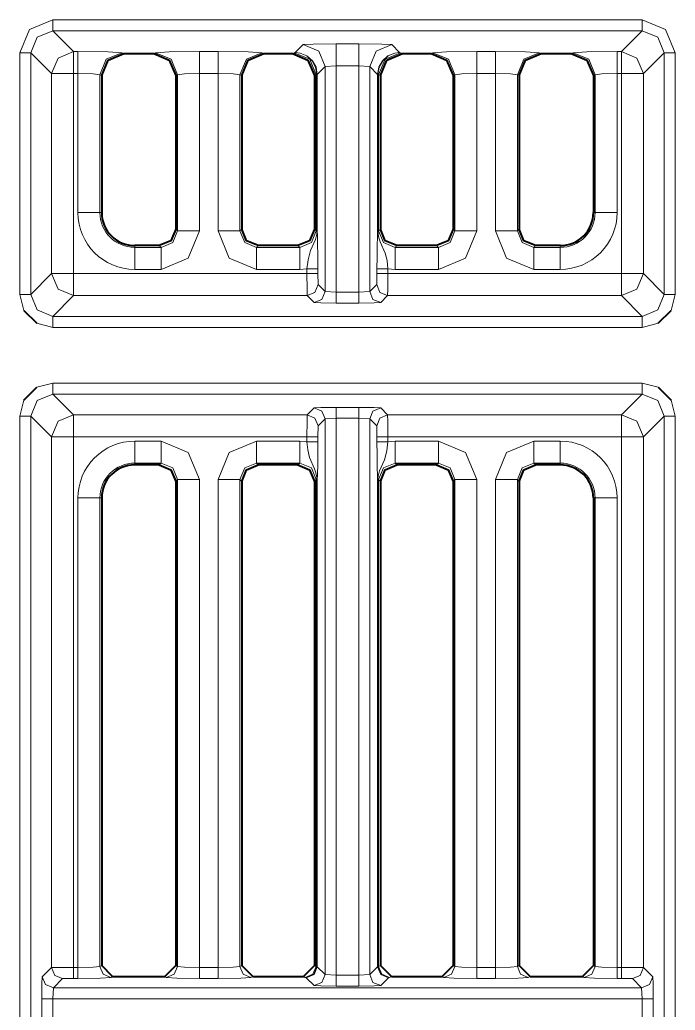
# Model space of a CAD drawing. Header units: millimetres. Extents: x 0 to 2941, y -405 to 1422.
# Drawn here: x 879.28 to 909.05, y 1082.94 to 1127.93 of the extents above; entities that cross this region are included whole.
import ezdxf

# ---------------------------------------------------------------- set-up
doc = ezdxf.new("R2010")
doc.units = ezdxf.units.MM
doc.layers.add('FINE', color=9, linetype='Continuous')
doc.layers.add('OUTLINE', color=7, linetype='Continuous')

msp = doc.modelspace()

# ---------------------------------------------------------------- linework, layer by layer
at = {"layer": 'FINE', "lineweight": 9}
for p, q in [((907.554, 1127.928), (880.779, 1127.928)), ((881.723, 1126.484), (880.779, 1127.428)), ((880.779, 1127.428), (907.554, 1127.428)), ((907.554, 1127.428), (906.61, 1126.484)), ((881.919, 1126.484), (881.723, 1126.484)), ((888.284, 1126.484), (887.444, 1126.484)), ((892.151, 1126.799), (891.795, 1126.443)), ((894.677, 1126.837), (893.651, 1126.837)), ((896.532, 1126.443), (896.176, 1126.799)), ((900.884, 1126.484), (900.043, 1126.484)), ((906.61, 1126.484), (906.415, 1126.484)), ((879.28, 1126.428), (879.28, 1115.453)), ((885.446, 1126.434), (885.364, 1126.393)), ((890.364, 1126.393), (890.281, 1126.434)), ((891.746, 1126.434), (891.663, 1126.393)), ((891.795, 1126.443), (891.746, 1126.434)), ((896.581, 1126.434), (896.532, 1126.443)), ((896.663, 1126.393), (896.581, 1126.434)), ((898.046, 1126.434), (897.963, 1126.393)), ((902.964, 1126.393), (902.881, 1126.434)), ((904.417, 1126.434), (904.335, 1126.393)), ((909.053, 1115.453), (909.053, 1126.428)), ((892.794, 1125.442), (893.151, 1125.8)), ((893.151, 1125.8), (893.651, 1125.838)), ((893.151, 1125.8), (893.151, 1115.582)), ((893.651, 1115.556), (893.651, 1125.838)), ((893.651, 1125.838), (894.677, 1125.838)), ((894.677, 1125.838), (894.677, 1115.556)), ((894.677, 1125.838), (895.176, 1125.8)), ((895.176, 1115.582), (895.176, 1125.8)), ((895.176, 1125.8), (895.533, 1125.442)), ((881.723, 1125.484), (881.919, 1125.484)), ((881.919, 1125.484), (881.919, 1119.172)), ((886.364, 1125.394), (886.445, 1125.435)), ((886.445, 1125.435), (886.445, 1118.34)), ((887.444, 1118.34), (887.444, 1125.484)), ((887.444, 1125.484), (888.284, 1125.484)), ((888.284, 1125.484), (888.284, 1118.34)), ((889.282, 1118.34), (889.282, 1125.435)), ((889.282, 1125.435), (889.364, 1125.394)), ((892.664, 1125.394), (892.745, 1125.435)), ((892.745, 1125.435), (892.745, 1118.34)), ((892.777, 1125.442), (892.777, 1118.34)), ((892.794, 1125.442), (892.794, 1125.448)), ((892.794, 1118.34), (892.794, 1125.442)), ((895.534, 1125.448), (895.533, 1125.442)), ((895.533, 1125.442), (895.533, 1118.34)), ((895.55, 1125.446), (895.582, 1125.435)), ((898.964, 1125.394), (899.045, 1125.435)), ((899.045, 1125.435), (899.045, 1118.34)), ((900.043, 1125.484), (900.884, 1125.484)), ((900.043, 1118.34), (900.043, 1125.484)), ((900.884, 1125.484), (900.884, 1118.34)), ((901.882, 1118.34), (901.882, 1125.435)), ((901.882, 1125.435), (901.964, 1125.394)), ((906.415, 1119.172), (906.415, 1125.484)), ((906.415, 1125.484), (906.61, 1125.484)), ((906.61, 1125.484), (906.61, 1116.397)), ((907.61, 1116.397), (907.61, 1125.484)), ((882.999, 1119.172), (882.917, 1119.172)), ((905.416, 1119.172), (905.335, 1119.172)), ((886.445, 1118.34), (886.364, 1118.421)), ((889.364, 1118.421), (889.282, 1118.34)), ((892.745, 1118.34), (892.664, 1118.421)), ((899.045, 1118.34), (898.964, 1118.421)), ((901.964, 1118.421), (901.882, 1118.34)), ((896.331, 1117.591), (896.412, 1117.672)), ((898.296, 1117.591), (896.331, 1117.591)), ((898.215, 1117.672), (898.296, 1117.591)), ((884.499, 1116.592), (885.696, 1116.592)), ((891.996, 1116.592), (892.323, 1116.623)), ((892.323, 1116.623), (892.323, 1116.397)), ((892.823, 1116.397), (892.823, 1116.623)), ((895.504, 1116.623), (895.504, 1116.397)), ((896.004, 1116.623), (896.331, 1116.592)), ((896.331, 1116.592), (898.296, 1116.592)), ((902.631, 1116.592), (903.835, 1116.592)), ((892.836, 1115.897), (892.823, 1116.397)), ((895.504, 1116.397), (895.492, 1115.897)), ((908.554, 1115.453), (907.61, 1116.397)), ((893.151, 1115.582), (892.836, 1115.897)), ((895.492, 1115.897), (895.176, 1115.582)), ((879.28, 1115.453), (879.468, 1114.726)), ((880.779, 1114.453), (881.723, 1115.397)), ((881.723, 1115.397), (892.336, 1115.397)), ((892.336, 1115.397), (892.651, 1115.082)), ((893.651, 1115.556), (893.151, 1115.582)), ((894.677, 1115.556), (893.651, 1115.556)), ((895.176, 1115.582), (894.677, 1115.556)), ((906.61, 1115.397), (907.554, 1114.453)), ((908.865, 1114.726), (909.053, 1115.453)), ((893.651, 1115.056), (894.677, 1115.056)), ((907.554, 1114.453), (880.779, 1114.453)), ((880.052, 1114.141), (880.779, 1113.954)), ((880.779, 1113.954), (907.554, 1113.954)), ((907.554, 1113.954), (908.281, 1114.141)), ((880.779, 1111.427), (880.052, 1111.239)), ((907.554, 1111.427), (880.779, 1111.427)), ((908.281, 1111.239), (907.554, 1111.427)), ((881.723, 1109.984), (880.779, 1110.928)), ((879.468, 1110.655), (879.28, 1109.928)), ((892.651, 1110.299), (892.336, 1109.984)), ((894.677, 1110.324), (893.651, 1110.324)), ((895.991, 1109.984), (895.676, 1110.299)), ((909.053, 1109.928), (908.865, 1110.655)), ((879.28, 1109.928), (879.28, 1055.348)), ((879.779, 1109.928), (880.723, 1108.984)), ((892.336, 1109.984), (881.723, 1109.984)), ((906.61, 1109.984), (895.991, 1109.984)), ((907.61, 1108.984), (908.554, 1109.928)), ((908.554, 1109.928), (908.554, 1055.203)), ((909.053, 1055.348), (909.053, 1109.928)), ((892.823, 1108.984), (892.836, 1109.484)), ((893.151, 1109.799), (893.651, 1109.825)), ((893.651, 1084.532), (893.651, 1109.825)), ((893.651, 1109.825), (894.677, 1109.825)), ((894.677, 1109.825), (894.677, 1084.532)), ((894.677, 1109.825), (895.176, 1109.799)), ((895.176, 1109.799), (895.492, 1109.484)), ((895.176, 1084.558), (895.176, 1109.799)), ((895.492, 1109.484), (895.504, 1108.984)), ((880.723, 1108.984), (880.723, 1084.873)), ((892.323, 1108.984), (892.323, 1108.758)), ((892.823, 1108.758), (892.823, 1108.984)), ((895.504, 1108.984), (895.504, 1108.758)), ((896.004, 1108.984), (906.61, 1108.984)), ((896.004, 1108.758), (896.004, 1108.984)), ((906.61, 1108.984), (906.61, 1084.886)), ((907.61, 1084.873), (907.61, 1108.984)), ((885.696, 1108.788), (884.499, 1108.788)), ((891.996, 1108.788), (890.031, 1108.788)), ((892.323, 1108.758), (891.996, 1108.788)), ((903.835, 1108.788), (902.631, 1108.788)), ((884.499, 1107.708), (884.499, 1107.79)), ((890.113, 1107.708), (890.031, 1107.79)), ((890.031, 1107.79), (891.996, 1107.79)), ((891.996, 1107.79), (891.915, 1107.708)), ((898.296, 1107.79), (898.215, 1107.708)), ((902.712, 1107.708), (902.631, 1107.79)), ((902.631, 1107.79), (903.835, 1107.79)), ((903.835, 1107.79), (903.835, 1107.708)), ((886.364, 1106.959), (886.445, 1107.041)), ((886.445, 1107.041), (886.445, 1084.923)), ((887.444, 1084.886), (887.444, 1107.041)), ((888.284, 1107.041), (888.284, 1084.886)), ((889.282, 1107.041), (889.364, 1106.959)), ((889.282, 1084.923), (889.282, 1107.041)), ((892.664, 1106.959), (892.745, 1107.041)), ((892.745, 1107.041), (892.745, 1084.923)), ((892.777, 1107.041), (892.777, 1084.915)), ((892.794, 1084.915), (892.794, 1107.041)), ((895.533, 1107.041), (895.533, 1084.915)), ((895.55, 1084.915), (895.55, 1107.041)), ((895.582, 1107.041), (895.664, 1106.959)), ((895.582, 1084.923), (895.582, 1107.041)), ((898.964, 1106.959), (899.045, 1107.041)), ((900.043, 1084.886), (900.043, 1107.041)), ((881.919, 1106.208), (881.919, 1084.886)), ((882.917, 1106.208), (882.999, 1106.208)), ((882.917, 1084.923), (882.917, 1106.208)), ((905.335, 1106.208), (905.416, 1106.208)), ((905.416, 1106.208), (905.416, 1084.923)), ((906.415, 1084.886), (906.415, 1106.208)), ((880.723, 1084.873), (880.303, 1084.453)), ((881.919, 1084.886), (881.723, 1084.886)), ((882.999, 1084.964), (882.917, 1084.923)), ((886.445, 1084.923), (886.364, 1084.964)), ((888.284, 1084.886), (887.444, 1084.886)), ((889.364, 1084.964), (889.282, 1084.923)), ((892.745, 1084.923), (892.664, 1084.964)), ((892.777, 1084.915), (892.745, 1084.923)), ((893.151, 1084.558), (892.794, 1084.915)), ((895.533, 1084.915), (895.176, 1084.558)), ((895.582, 1084.923), (895.55, 1084.915)), ((895.664, 1084.964), (895.582, 1084.923)), ((901.964, 1084.964), (901.882, 1084.923)), ((905.416, 1084.923), (905.335, 1084.964)), ((906.61, 1084.886), (906.415, 1084.886)), ((908.03, 1084.453), (907.61, 1084.873)), ((880.803, 1083.953), (881.223, 1084.373)), ((881.223, 1084.373), (881.723, 1084.386)), ((881.723, 1084.386), (881.919, 1084.386)), ((883.416, 1084.423), (883.498, 1084.464)), ((885.864, 1084.464), (885.946, 1084.423)), ((887.444, 1084.386), (888.284, 1084.386)), ((889.781, 1084.423), (889.864, 1084.464)), ((892.164, 1084.464), (892.246, 1084.423)), ((892.246, 1084.423), (892.294, 1084.415)), ((892.294, 1084.415), (892.651, 1084.058)), ((893.651, 1084.532), (893.151, 1084.558)), ((894.677, 1084.532), (893.651, 1084.532)), ((895.176, 1084.558), (894.677, 1084.532)), ((895.676, 1084.058), (896.033, 1084.415)), ((896.033, 1084.415), (896.082, 1084.423)), ((896.082, 1084.423), (896.164, 1084.464)), ((898.463, 1084.464), (898.546, 1084.423)), ((900.043, 1084.386), (900.884, 1084.386)), ((902.381, 1084.423), (902.464, 1084.464)), ((904.835, 1084.464), (904.917, 1084.423)), ((906.415, 1084.386), (906.61, 1084.386)), ((906.61, 1084.386), (907.11, 1084.373)), ((907.11, 1084.373), (907.53, 1083.953)), ((880.778, 1083.453), (880.803, 1083.953)), ((907.53, 1083.953), (880.803, 1083.953)), ((893.651, 1084.032), (894.677, 1084.032)), ((907.53, 1083.953), (907.556, 1083.453)), ((880.278, 1083.453), (880.278, 1082.427)), ((907.556, 1083.453), (907.556, 1082.427)), ((908.055, 1082.427), (908.055, 1083.453))]:
    msp.add_line(p, q, dxfattribs=at)
for points in [[(880.779, 1127.928), (879.719, 1127.488), (879.28, 1126.428)], [(880.779, 1127.428), (880.779, 1127.579), (880.779, 1127.928)], [(907.554, 1127.928), (907.554, 1127.579), (907.554, 1127.428)], [(909.053, 1126.428), (908.614, 1127.488), (907.554, 1127.928)], [(880.779, 1127.428), (880.072, 1127.135), (879.779, 1126.428)], [(908.554, 1126.428), (908.261, 1127.135), (907.554, 1127.428)], [(881.723, 1126.484), (881.016, 1126.191), (880.723, 1125.484)], [(881.723, 1126.484), (881.723, 1126.182), (881.723, 1125.484)], [(881.919, 1126.484), (881.919, 1126.182), (881.919, 1125.484)], [(883.998, 1126.393), (883.916, 1126.434), (883.295, 1126.47), (881.919, 1126.484)], [(887.444, 1126.484), (886.067, 1126.47), (885.446, 1126.434)], [(887.444, 1126.484), (887.444, 1126.182), (887.444, 1125.484)], [(888.284, 1126.484), (888.284, 1126.182), (888.284, 1125.484)], [(890.281, 1126.434), (889.66, 1126.47), (888.284, 1126.484)], [(893.651, 1126.837), (892.604, 1126.826), (892.151, 1126.799)], [(892.151, 1126.799), (892.858, 1126.506), (893.151, 1125.8)], [(893.651, 1126.837), (893.651, 1126.536), (893.651, 1125.838)], [(894.677, 1126.837), (894.677, 1126.536), (894.677, 1125.838)], [(896.176, 1126.799), (895.723, 1126.826), (894.677, 1126.837)], [(896.176, 1126.799), (895.469, 1126.506), (895.176, 1125.8)], [(900.043, 1126.484), (898.667, 1126.47), (898.046, 1126.434)], [(900.043, 1126.484), (900.043, 1126.182), (900.043, 1125.484)], [(900.884, 1126.484), (900.884, 1126.182), (900.884, 1125.484)], [(902.881, 1126.434), (902.26, 1126.47), (900.884, 1126.484)], [(906.415, 1126.484), (905.038, 1126.47), (904.417, 1126.434)], [(906.415, 1125.484), (906.415, 1126.182), (906.415, 1126.484)], [(906.61, 1125.484), (906.61, 1126.182), (906.61, 1126.484)], [(907.61, 1125.484), (907.317, 1126.191), (906.61, 1126.484)], [(879.28, 1126.428), (879.629, 1126.428), (879.779, 1126.428)], [(883.916, 1126.434), (883.21, 1126.141), (882.917, 1125.435)], [(885.446, 1126.434), (886.152, 1126.141), (886.445, 1125.435)], [(890.281, 1126.434), (889.575, 1126.141), (889.282, 1125.435)], [(891.746, 1126.434), (892.452, 1126.141), (892.745, 1125.435)], [(891.795, 1126.443), (891.819, 1126.443), (892.01, 1126.418), (892.316, 1126.29), (892.561, 1126.066), (892.72, 1125.775), (892.777, 1125.446)], [(891.795, 1126.443), (891.819, 1126.443), (892.013, 1126.419), (892.324, 1126.291), (892.573, 1126.069), (892.736, 1125.777), (892.794, 1125.448)], [(896.532, 1126.443), (896.508, 1126.443), (896.314, 1126.419), (896.004, 1126.291), (895.754, 1126.069), (895.591, 1125.777), (895.534, 1125.448)], [(896.532, 1126.443), (896.508, 1126.443), (896.317, 1126.418), (896.011, 1126.29), (895.766, 1126.066), (895.607, 1125.775), (895.55, 1125.446)], [(896.581, 1126.434), (895.875, 1126.141), (895.582, 1125.435)], [(898.046, 1126.434), (898.752, 1126.141), (899.045, 1125.435)], [(902.881, 1126.434), (902.175, 1126.141), (901.882, 1125.435)], [(905.416, 1125.435), (905.123, 1126.141), (904.417, 1126.434)], [(907.61, 1125.484), (908.554, 1126.428), (908.554, 1115.453)], [(908.554, 1126.428), (908.705, 1126.428), (909.053, 1126.428)], [(880.723, 1125.484), (881.025, 1125.484), (881.723, 1125.484)], [(892.323, 1116.397), (881.723, 1116.397), (881.723, 1125.484)], [(881.919, 1125.484), (882.607, 1125.47), (882.917, 1125.435)], [(882.917, 1119.172), (882.917, 1125.435), (882.999, 1125.394)], [(886.445, 1125.435), (886.755, 1125.47), (887.444, 1125.484)], [(888.284, 1125.484), (888.972, 1125.47), (889.282, 1125.435)], [(892.745, 1125.435), (892.777, 1125.446), (892.777, 1125.442)], [(892.794, 1125.448), (892.789, 1125.447), (892.777, 1125.446)], [(892.777, 1125.442), (892.789, 1125.442), (892.794, 1125.442)], [(895.533, 1125.442), (895.538, 1125.442), (895.55, 1125.442)], [(895.55, 1125.446), (895.538, 1125.447), (895.534, 1125.448)], [(895.55, 1118.34), (895.55, 1125.442), (895.55, 1125.446)], [(895.664, 1118.421), (895.582, 1118.34), (895.582, 1125.435), (895.664, 1125.394)], [(899.045, 1125.435), (899.355, 1125.47), (900.043, 1125.484)], [(900.884, 1125.484), (901.572, 1125.47), (901.882, 1125.435)], [(905.335, 1125.394), (905.416, 1125.435), (905.416, 1119.172)], [(905.416, 1125.435), (905.726, 1125.47), (906.415, 1125.484)], [(906.61, 1125.484), (907.308, 1125.484), (907.61, 1125.484)], [(881.919, 1119.172), (882.607, 1119.172), (882.917, 1119.172)], [(906.415, 1119.172), (905.726, 1119.172), (905.416, 1119.172)], [(886.445, 1118.34), (886.227, 1117.809), (885.696, 1117.591)], [(885.696, 1116.592), (886.932, 1117.104), (887.444, 1118.34)], [(887.444, 1118.34), (886.755, 1118.34), (886.445, 1118.34)], [(889.282, 1118.34), (888.972, 1118.34), (888.284, 1118.34)], [(888.284, 1118.34), (888.795, 1117.104), (890.031, 1116.592), (891.996, 1116.592)], [(890.031, 1117.591), (889.5, 1117.809), (889.282, 1118.34)], [(892.745, 1118.34), (892.527, 1117.809), (891.996, 1117.591)], [(892.777, 1118.34), (892.775, 1118.27), (892.766, 1118.183), (892.706, 1117.944), (892.484, 1117.444), (892.373, 1117.03), (892.323, 1116.623)], [(892.777, 1118.34), (892.756, 1118.34), (892.745, 1118.34)], [(892.777, 1118.34), (892.789, 1118.34), (892.794, 1118.34)], [(892.823, 1116.623), (892.82, 1117.215), (892.81, 1117.763), (892.797, 1118.171), (892.794, 1118.279), (892.794, 1118.313), (892.794, 1118.34)], [(895.533, 1118.34), (895.533, 1118.327), (895.533, 1118.3), (895.532, 1118.241), (895.53, 1118.192), (895.528, 1118.118), (895.514, 1117.624), (895.507, 1117.153), (895.504, 1116.623)], [(895.533, 1118.34), (895.538, 1118.34), (895.55, 1118.34)], [(896.004, 1116.623), (895.961, 1116.987), (895.883, 1117.33), (895.658, 1117.848), (895.607, 1117.985), (895.578, 1118.091), (895.555, 1118.237), (895.551, 1118.307), (895.55, 1118.34)], [(895.582, 1118.34), (895.571, 1118.34), (895.55, 1118.34)], [(896.331, 1117.591), (895.8, 1117.809), (895.582, 1118.34)], [(899.045, 1118.34), (898.827, 1117.809), (898.296, 1117.591)], [(898.296, 1116.592), (899.532, 1117.104), (900.043, 1118.34)], [(900.043, 1118.34), (899.355, 1118.34), (899.045, 1118.34)], [(901.882, 1118.34), (901.572, 1118.34), (900.884, 1118.34)], [(900.884, 1118.34), (901.395, 1117.104), (902.631, 1116.592)], [(902.631, 1117.591), (902.1, 1117.809), (901.882, 1118.34)], [(885.615, 1117.672), (885.696, 1117.591), (884.499, 1117.591), (884.499, 1117.672)], [(884.499, 1116.592), (884.499, 1117.281), (884.499, 1117.591)], [(885.696, 1116.592), (885.696, 1117.281), (885.696, 1117.591)], [(891.915, 1117.672), (891.996, 1117.591), (890.031, 1117.591), (890.113, 1117.672)], [(890.031, 1116.592), (890.031, 1117.281), (890.031, 1117.591)], [(891.996, 1116.592), (891.996, 1117.281), (891.996, 1117.591)], [(896.331, 1116.592), (896.331, 1117.281), (896.331, 1117.591)], [(898.296, 1116.592), (898.296, 1117.281), (898.296, 1117.591)], [(903.835, 1117.672), (903.835, 1117.591), (902.631, 1117.591), (902.712, 1117.672)], [(902.631, 1117.591), (902.631, 1117.281), (902.631, 1116.592)], [(903.835, 1117.591), (903.835, 1117.281), (903.835, 1116.592)], [(892.323, 1116.623), (892.672, 1116.623), (892.823, 1116.623)], [(895.504, 1116.623), (895.655, 1116.623), (896.004, 1116.623)], [(906.61, 1116.397), (896.004, 1116.397), (896.004, 1116.623)], [(880.723, 1116.397), (881.016, 1115.69), (881.723, 1115.397)], [(881.723, 1116.397), (881.025, 1116.397), (880.723, 1116.397)], [(881.723, 1116.397), (881.723, 1115.699), (881.723, 1115.397)], [(892.323, 1116.397), (892.672, 1116.397), (892.823, 1116.397)], [(892.323, 1116.397), (892.327, 1115.699), (892.336, 1115.397)], [(895.504, 1116.397), (895.655, 1116.397), (896.004, 1116.397)], [(895.991, 1115.397), (896, 1115.699), (896.004, 1116.397)], [(906.61, 1116.397), (906.61, 1115.699), (906.61, 1115.397)], [(906.61, 1115.397), (907.317, 1115.69), (907.61, 1116.397)], [(907.61, 1116.397), (907.308, 1116.397), (906.61, 1116.397)], [(892.336, 1115.397), (892.689, 1115.544), (892.836, 1115.897)], [(895.492, 1115.897), (895.638, 1115.544), (895.991, 1115.397)], [(879.28, 1115.453), (879.629, 1115.453), (879.779, 1115.453)], [(880.779, 1114.453), (880.072, 1114.746), (879.779, 1115.453)], [(892.651, 1115.082), (893.004, 1115.228), (893.151, 1115.582)], [(893.651, 1115.556), (893.651, 1115.207), (893.651, 1115.056)], [(894.677, 1115.556), (894.677, 1115.207), (894.677, 1115.056)], [(895.176, 1115.582), (895.323, 1115.228), (895.676, 1115.082)], [(895.676, 1115.082), (895.991, 1115.397), (906.61, 1115.397)], [(908.554, 1115.453), (908.261, 1114.746), (907.554, 1114.453)], [(908.554, 1115.453), (908.705, 1115.453), (909.053, 1115.453)], [(892.651, 1115.082), (892.953, 1115.064), (893.651, 1115.056)], [(894.677, 1115.056), (895.374, 1115.064), (895.676, 1115.082)], [(880.779, 1114.453), (880.779, 1114.303), (880.779, 1113.954)], [(907.554, 1114.453), (907.554, 1114.303), (907.554, 1113.954)], [(880.779, 1111.427), (880.779, 1111.078), (880.779, 1110.928)], [(907.554, 1111.427), (907.554, 1111.078), (907.554, 1110.928)], [(879.779, 1109.928), (880.072, 1110.635), (880.779, 1110.928)], [(880.779, 1110.928), (907.554, 1110.928), (906.61, 1109.984)], [(907.554, 1110.928), (908.261, 1110.635), (908.554, 1109.928)], [(893.651, 1110.324), (892.953, 1110.317), (892.651, 1110.299)], [(892.651, 1110.299), (893.004, 1110.153), (893.151, 1109.799)], [(893.651, 1110.324), (893.651, 1110.173), (893.651, 1109.825)], [(894.677, 1110.324), (894.677, 1110.173), (894.677, 1109.825)], [(895.676, 1110.299), (895.374, 1110.317), (894.677, 1110.324)], [(895.676, 1110.299), (895.323, 1110.153), (895.176, 1109.799)], [(879.28, 1109.928), (879.629, 1109.928), (879.779, 1109.928)], [(880.723, 1056.147), (879.779, 1055.203), (879.779, 1109.928)], [(881.723, 1109.984), (881.016, 1109.691), (880.723, 1108.984)], [(881.723, 1109.984), (881.723, 1109.682), (881.723, 1108.984)], [(892.336, 1109.984), (892.327, 1109.682), (892.323, 1108.984)], [(892.336, 1109.984), (892.689, 1109.837), (892.836, 1109.484)], [(895.991, 1109.984), (895.638, 1109.837), (895.492, 1109.484)], [(896.004, 1108.984), (896, 1109.682), (895.991, 1109.984)], [(906.61, 1109.984), (906.61, 1109.682), (906.61, 1108.984)], [(907.61, 1108.984), (907.317, 1109.691), (906.61, 1109.984)], [(908.554, 1109.928), (908.705, 1109.928), (909.053, 1109.928)], [(892.836, 1109.484), (893.151, 1109.799), (893.151, 1084.558)], [(881.723, 1108.984), (881.025, 1108.984), (880.723, 1108.984)], [(881.723, 1084.886), (881.723, 1108.984), (892.323, 1108.984)], [(892.323, 1108.984), (892.672, 1108.984), (892.823, 1108.984)], [(896.004, 1108.984), (895.655, 1108.984), (895.504, 1108.984)], [(907.61, 1108.984), (907.308, 1108.984), (906.61, 1108.984)], [(884.499, 1108.788), (884.499, 1108.1), (884.499, 1107.79)], [(885.696, 1107.79), (885.696, 1108.1), (885.696, 1108.788)], [(887.444, 1107.041), (886.932, 1108.277), (885.696, 1108.788)], [(890.031, 1108.788), (888.795, 1108.277), (888.284, 1107.041)], [(890.031, 1107.79), (890.031, 1108.1), (890.031, 1108.788)], [(891.996, 1107.79), (891.996, 1108.1), (891.996, 1108.788)], [(892.323, 1108.758), (892.672, 1108.758), (892.823, 1108.758)], [(892.323, 1108.758), (892.366, 1108.394), (892.444, 1108.051), (892.669, 1107.533), (892.72, 1107.396), (892.749, 1107.29), (892.772, 1107.144), (892.777, 1107.074), (892.777, 1107.041)], [(892.794, 1107.041), (892.794, 1107.054), (892.794, 1107.081), (892.795, 1107.14), (892.797, 1107.189), (892.799, 1107.263), (892.813, 1107.757), (892.82, 1108.228), (892.823, 1108.758)], [(896.004, 1108.758), (895.655, 1108.758), (895.504, 1108.758)], [(895.504, 1108.758), (895.507, 1108.166), (895.517, 1107.618), (895.53, 1107.21), (895.533, 1107.102), (895.533, 1107.068), (895.533, 1107.041)], [(895.55, 1107.041), (895.552, 1107.111), (895.561, 1107.198), (895.621, 1107.437), (895.843, 1107.937), (895.954, 1108.351), (896.004, 1108.758)], [(898.296, 1108.788), (896.331, 1108.788), (896.004, 1108.758)], [(896.331, 1107.79), (896.331, 1108.1), (896.331, 1108.788)], [(898.296, 1107.79), (898.296, 1108.1), (898.296, 1108.788)], [(900.043, 1107.041), (899.532, 1108.277), (898.296, 1108.788)], [(902.631, 1108.788), (901.395, 1108.277), (900.884, 1107.041)], [(902.631, 1108.788), (902.631, 1108.1), (902.631, 1107.79)], [(903.835, 1108.788), (903.835, 1108.1), (903.835, 1107.79)], [(884.499, 1107.79), (885.696, 1107.79), (885.615, 1107.708)], [(885.696, 1107.79), (886.227, 1107.572), (886.445, 1107.041)], [(889.282, 1107.041), (889.5, 1107.572), (890.031, 1107.79)], [(891.996, 1107.79), (892.527, 1107.572), (892.745, 1107.041)], [(895.582, 1107.041), (895.8, 1107.572), (896.331, 1107.79)], [(896.412, 1107.708), (896.331, 1107.79), (898.296, 1107.79)], [(898.296, 1107.79), (898.827, 1107.572), (899.045, 1107.041)], [(901.882, 1107.041), (902.1, 1107.572), (902.631, 1107.79)], [(886.445, 1107.041), (886.755, 1107.041), (887.444, 1107.041)], [(889.282, 1107.041), (888.972, 1107.041), (888.284, 1107.041)], [(892.777, 1107.041), (892.756, 1107.041), (892.745, 1107.041)], [(892.777, 1107.041), (892.789, 1107.041), (892.794, 1107.041)], [(895.55, 1107.041), (895.538, 1107.041), (895.533, 1107.041)], [(895.582, 1107.041), (895.571, 1107.041), (895.55, 1107.041)], [(899.045, 1107.041), (899.045, 1084.923), (898.964, 1084.964)], [(900.043, 1107.041), (899.355, 1107.041), (899.045, 1107.041)], [(900.884, 1107.041), (900.884, 1084.886), (900.043, 1084.886)], [(900.884, 1107.041), (901.572, 1107.041), (901.882, 1107.041)], [(901.882, 1084.923), (901.882, 1107.041), (901.964, 1106.959)], [(881.919, 1106.208), (882.607, 1106.208), (882.917, 1106.208)], [(906.415, 1106.208), (905.726, 1106.208), (905.416, 1106.208)], [(881.723, 1084.886), (881.025, 1084.882), (880.723, 1084.873)], [(881.223, 1084.373), (880.87, 1084.52), (880.723, 1084.873)], [(881.723, 1084.386), (881.723, 1084.537), (881.723, 1084.886)], [(882.917, 1084.923), (882.607, 1084.896), (881.919, 1084.886)], [(881.919, 1084.886), (881.919, 1084.537), (881.919, 1084.386)], [(882.917, 1084.923), (883.064, 1084.57), (883.416, 1084.423)], [(885.946, 1084.423), (886.298, 1084.57), (886.445, 1084.923)], [(887.444, 1084.886), (886.755, 1084.896), (886.445, 1084.923)], [(887.444, 1084.386), (887.444, 1084.537), (887.444, 1084.886)], [(889.282, 1084.923), (888.972, 1084.896), (888.284, 1084.886)], [(888.284, 1084.386), (888.284, 1084.537), (888.284, 1084.886)], [(889.781, 1084.423), (889.429, 1084.57), (889.282, 1084.923)], [(892.246, 1084.423), (892.598, 1084.57), (892.745, 1084.923)], [(892.294, 1084.415), (892.634, 1084.563), (892.777, 1084.915)], [(892.294, 1084.415), (892.647, 1084.562), (892.794, 1084.915)], [(892.794, 1084.915), (892.789, 1084.915), (892.777, 1084.915)], [(896.033, 1084.415), (895.68, 1084.562), (895.533, 1084.915)], [(895.55, 1084.915), (895.538, 1084.915), (895.533, 1084.915)], [(896.033, 1084.415), (895.693, 1084.563), (895.55, 1084.915)], [(896.082, 1084.423), (895.729, 1084.57), (895.582, 1084.923)], [(899.045, 1084.923), (898.898, 1084.57), (898.546, 1084.423)], [(900.043, 1084.886), (899.355, 1084.896), (899.045, 1084.923)], [(900.043, 1084.886), (900.043, 1084.537), (900.043, 1084.386)], [(901.882, 1084.923), (901.572, 1084.896), (900.884, 1084.886)], [(900.884, 1084.886), (900.884, 1084.537), (900.884, 1084.386)], [(901.882, 1084.923), (902.029, 1084.57), (902.381, 1084.423)], [(905.416, 1084.923), (905.27, 1084.57), (904.917, 1084.423)], [(906.415, 1084.886), (905.726, 1084.896), (905.416, 1084.923)], [(906.415, 1084.886), (906.415, 1084.537), (906.415, 1084.386)], [(906.61, 1084.886), (906.61, 1084.537), (906.61, 1084.386)], [(907.61, 1084.873), (907.308, 1084.882), (906.61, 1084.886)], [(907.61, 1084.873), (907.463, 1084.52), (907.11, 1084.373)], [(880.303, 1084.453), (880.285, 1084.151), (880.278, 1083.453)], [(880.803, 1083.953), (880.45, 1084.1), (880.303, 1084.453)], [(881.919, 1084.386), (882.951, 1084.397), (883.416, 1084.423)], [(885.946, 1084.423), (886.411, 1084.397), (887.444, 1084.386)], [(888.284, 1084.386), (889.316, 1084.397), (889.781, 1084.423)], [(892.651, 1084.058), (893.004, 1084.204), (893.151, 1084.558)], [(893.651, 1084.032), (893.651, 1084.183), (893.651, 1084.532)], [(894.677, 1084.032), (894.677, 1084.183), (894.677, 1084.532)], [(895.676, 1084.058), (895.323, 1084.204), (895.176, 1084.558)], [(898.546, 1084.423), (899.011, 1084.397), (900.043, 1084.386)], [(900.884, 1084.386), (901.916, 1084.397), (902.381, 1084.423)], [(904.917, 1084.423), (905.382, 1084.397), (906.415, 1084.386)], [(908.03, 1084.453), (907.883, 1084.1), (907.53, 1083.953)], [(908.055, 1083.453), (908.048, 1084.151), (908.03, 1084.453)], [(892.651, 1084.058), (892.953, 1084.04), (893.651, 1084.032)], [(894.677, 1084.032), (895.374, 1084.04), (895.676, 1084.058)], [(880.778, 1083.453), (880.429, 1083.453), (880.278, 1083.453)], [(880.778, 1082.427), (880.778, 1083.453), (907.556, 1083.453)], [(908.055, 1083.453), (907.904, 1083.453), (907.556, 1083.453)]]:
    msp.add_lwpolyline(points, dxfattribs=at)
msp.add_lwpolyline([(880.723, 1116.397), (879.779, 1115.453), (879.779, 1126.428), (880.723, 1125.484)], close=True, dxfattribs=at)
for points in [[(881.919, 1119.172, 0.414204), (884.499, 1116.592)], [(882.917, 1119.172, 0.414182), (884.499, 1117.591)], [(903.835, 1117.591, 0.41423), (905.416, 1119.172)], [(903.835, 1116.592, 0.414223), (906.415, 1119.172)], [(884.499, 1108.788, 0.414243), (881.919, 1106.208)], [(906.415, 1106.208, 0.414184), (903.835, 1108.788)], [(884.499, 1107.79, 0.414245), (882.917, 1106.208)], [(905.416, 1106.208, 0.414198), (903.835, 1107.79)]]:
    msp.add_lwpolyline(points, format="xyb", dxfattribs=at)
at = {"layer": 'OUTLINE', "lineweight": 40}
for p, q in [((883.998, 1126.393), (885.364, 1126.393)), ((890.364, 1126.393), (891.663, 1126.393)), ((896.663, 1126.393), (897.963, 1126.393)), ((902.964, 1126.393), (904.335, 1126.393)), ((882.999, 1125.394), (882.999, 1119.172)), ((889.364, 1125.394), (889.364, 1118.421)), ((892.664, 1125.394), (892.664, 1118.421)), ((895.664, 1125.394), (895.664, 1118.421)), ((898.964, 1125.394), (898.964, 1118.421)), ((901.964, 1125.394), (901.964, 1118.421)), ((905.335, 1125.394), (905.335, 1119.172)), ((885.615, 1117.672), (884.499, 1117.672)), ((891.915, 1117.672), (890.113, 1117.672)), ((903.835, 1117.672), (902.712, 1117.672)), ((879.468, 1114.726), (880.052, 1114.141)), ((908.281, 1114.141), (908.865, 1114.726)), ((879.468, 1110.655), (880.052, 1111.239)), ((908.281, 1111.239), (908.865, 1110.655)), ((885.615, 1107.708), (884.499, 1107.708)), ((891.915, 1107.708), (890.113, 1107.708)), ((898.215, 1107.708), (896.412, 1107.708)), ((903.835, 1107.708), (902.712, 1107.708)), ((886.364, 1106.959), (886.364, 1084.964)), ((889.364, 1106.959), (889.364, 1084.964)), ((892.664, 1106.959), (892.664, 1084.964)), ((895.664, 1106.959), (895.664, 1084.964)), ((898.964, 1106.959), (898.964, 1084.964)), ((901.964, 1106.959), (901.964, 1084.964)), ((882.999, 1106.208), (882.999, 1084.964)), ((905.335, 1106.208), (905.335, 1084.964)), ((883.498, 1084.464), (882.999, 1084.964)), ((886.364, 1084.964), (885.864, 1084.464)), ((889.864, 1084.464), (889.364, 1084.964)), ((892.664, 1084.964), (892.164, 1084.464)), ((896.164, 1084.464), (895.664, 1084.964)), ((898.964, 1084.964), (898.463, 1084.464)), ((902.464, 1084.464), (901.964, 1084.964)), ((905.335, 1084.964), (904.835, 1084.464)), ((883.498, 1084.464), (885.864, 1084.464)), ((889.864, 1084.464), (892.164, 1084.464)), ((896.164, 1084.464), (898.463, 1084.464)), ((902.464, 1084.464), (904.835, 1084.464))]:
    msp.add_line(p, q, dxfattribs=at)
for points in [[(882.999, 1125.394), (883.291, 1126.1), (883.998, 1126.393)], [(885.364, 1126.393), (886.071, 1126.1), (886.364, 1125.394)], [(889.364, 1125.394), (889.656, 1126.1), (890.364, 1126.393)], [(891.663, 1126.393), (892.371, 1126.1), (892.664, 1125.394)], [(895.664, 1125.394), (895.956, 1126.1), (896.663, 1126.393)], [(897.963, 1126.393), (898.671, 1126.1), (898.964, 1125.394)], [(901.964, 1125.394), (902.256, 1126.1), (902.964, 1126.393)], [(904.335, 1126.393), (905.042, 1126.1), (905.335, 1125.394)], [(886.364, 1125.394), (886.364, 1118.421), (886.144, 1117.892), (885.615, 1117.672)], [(890.113, 1117.672), (889.583, 1117.892), (889.364, 1118.421)], [(892.664, 1118.421), (892.444, 1117.892), (891.915, 1117.672)], [(898.215, 1117.672), (896.412, 1117.672), (895.883, 1117.892), (895.664, 1118.421)], [(898.964, 1118.421), (898.744, 1117.892), (898.215, 1117.672)], [(902.712, 1117.672), (902.183, 1117.892), (901.964, 1118.421)], [(885.615, 1107.708), (886.144, 1107.489), (886.364, 1106.959)], [(889.364, 1106.959), (889.583, 1107.489), (890.113, 1107.708)], [(891.915, 1107.708), (892.444, 1107.489), (892.664, 1106.959)], [(895.664, 1106.959), (895.883, 1107.489), (896.412, 1107.708)], [(898.215, 1107.708), (898.744, 1107.489), (898.964, 1106.959)], [(901.964, 1106.959), (902.183, 1107.489), (902.712, 1107.708)]]:
    msp.add_lwpolyline(points, dxfattribs=at)
for points in [[(882.999, 1119.172, 0.41423), (884.499, 1117.672)], [(903.835, 1117.672, 0.414214), (905.335, 1119.172)], [(884.499, 1107.708, 0.414197), (882.999, 1106.208)], [(905.335, 1106.208, 0.414214), (903.835, 1107.708)]]:
    msp.add_lwpolyline(points, format="xyb", dxfattribs=at)

doc.saveas('drawing.dxf')
